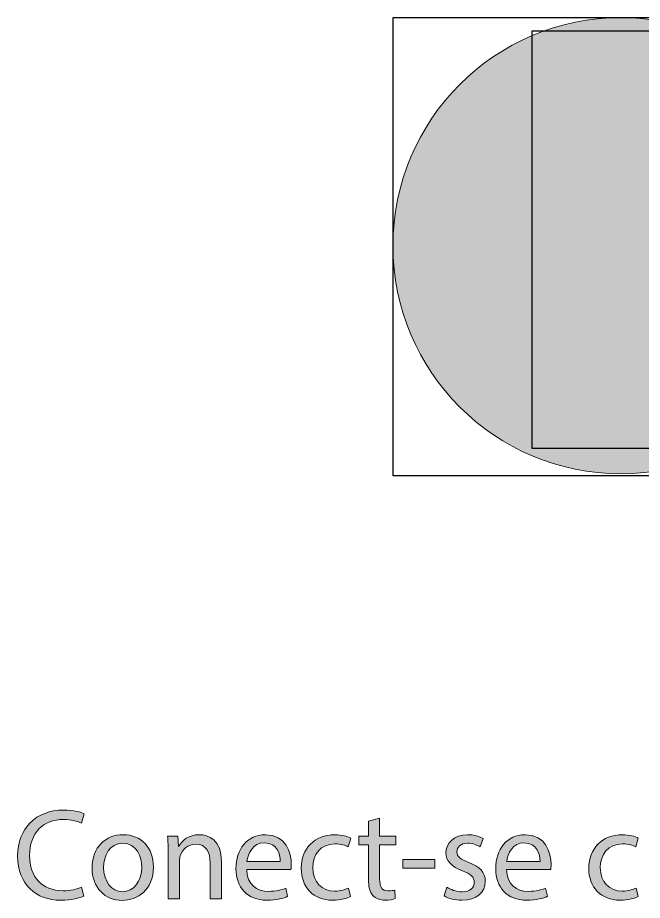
# Model space of a CAD drawing. Header units: inches. Extents: x -507 to 1392, y -754 to 68.
# Drawn here: x 1207.3 to 1255.4, y -215.1 to -147.1 of the extents above; entities that cross this region are included whole.
import ezdxf

# ---------------------------------------------------------------- set-up
doc = ezdxf.new("R2010")
doc.units = ezdxf.units.IN
doc.header["$MEASUREMENT"] = 0
doc.layers.add('back', color=7, linetype='Continuous')
picture_1 = doc.add_image_def('image18.png', size_in_pixel=(102, 134))
picture_2 = doc.add_image_def('image19.png', size_in_pixel=(147, 147))

# ---------------------------------------------------------------- blocks, each defined once
blk = doc.blocks.new('block 65')
at = {"layer": 'back'}
image = blk.add_image(picture_2, insert=(1236.23, -182.374), size_in_units=(35.28, 35.28), dxfattribs=at)
blk = doc.blocks.new('block 64')
at = {"layer": 'back'}
blk.add_blockref('block 65', (0, 0), dxfattribs=at)
blk = doc.blocks.new('block 63')
at = {"layer": 'back', "true_color": 0x326699}
h = blk.add_hatch(color=165, dxfattribs=at)
h.dxf.hatch_style = 2
edge = h.paths.add_edge_path()
edge.add_spline(control_points=[(1271.353, -164.656), (1271.353, -154.957), (1263.491, -147.094), (1253.792, -147.094), (1244.093, -147.094), (1236.23, -154.957), (1236.23, -164.656), (1236.23, -174.355), (1244.093, -182.217), (1253.792, -182.217), (1263.491, -182.217), (1271.353, -174.355), (1271.353, -164.656)], knot_values=[0, 0, 0, 0, 1, 1, 1, 2, 2, 2, 3, 3, 3, 4, 4, 4, 4], degree=3, periodic=1)
at = {"layer": 'back', "lineweight": 0}
blk.add_open_spline([(1271.353, -164.656), (1271.353, -154.957), (1263.491, -147.094), (1253.792, -147.094), (1244.093, -147.094), (1236.23, -154.957), (1236.23, -164.656), (1236.23, -174.355), (1244.093, -182.217), (1253.792, -182.217), (1263.491, -182.217), (1271.353, -174.355), (1271.353, -164.656)], degree=3, knots=[0, 0, 0, 0, 1, 1, 1, 2, 2, 2, 3, 3, 3, 4, 4, 4, 4], dxfattribs=at)
at = {"layer": 'back'}
blk.add_blockref('block 64', (0, 0), dxfattribs=at)
image = blk.add_image(picture_1, insert=(1246.955, -180.259), size_in_units=(24.48, 32.16), dxfattribs=at)
blk = doc.blocks.new('block 51')
at = {"layer": 'back'}
blk.add_blockref('block 63', (0, 0), dxfattribs=at)
blk = doc.blocks.new('block 163')
at = {"layer": 'back', "true_color": 0x231f20}
h = blk.add_hatch(color=250, dxfattribs=at)
h.dxf.hatch_style = 2
edge = h.paths.add_edge_path()
edge.add_spline(control_points=[(1212.425, -214.727), (1212.105, -214.887), (1211.466, -215.047), (1210.646, -215.047), (1208.747, -215.047), (1207.317, -213.847), (1207.317, -211.639), (1207.317, -209.53), (1208.747, -208.101), (1210.836, -208.101), (1211.676, -208.101), (1212.205, -208.28), (1212.435, -208.4), (1212.435, -208.4), (1212.226, -209.11), (1212.226, -209.11), (1211.896, -208.95), (1211.426, -208.83), (1210.866, -208.83), (1209.287, -208.83), (1208.237, -209.839), (1208.237, -211.608), (1208.237, -213.258), (1209.187, -214.317), (1210.826, -214.317), (1211.355, -214.317), (1211.896, -214.207), (1212.245, -214.037), (1212.245, -214.037), (1212.425, -214.727), (1212.425, -214.727)], knot_values=[0, 0, 0, 0, 1, 1, 1, 2, 2, 2, 3, 3, 3, 4, 4, 4, 5, 5, 5, 6, 6, 6, 7, 7, 7, 8, 8, 8, 9, 9, 9, 10, 10, 10, 10], degree=3, periodic=1)
h = blk.add_hatch(color=250, dxfattribs=at)
h.dxf.hatch_style = 2
edge = h.paths.add_edge_path()
edge.add_spline(control_points=[(1235.197, -208.72), (1235.197, -208.72), (1235.197, -210.109), (1235.197, -210.109), (1235.197, -210.109), (1236.456, -210.109), (1236.456, -210.109), (1236.456, -210.109), (1236.456, -210.779), (1236.456, -210.779), (1236.456, -210.779), (1235.197, -210.779), (1235.197, -210.779), (1235.197, -210.779), (1235.197, -213.388), (1235.197, -213.388), (1235.197, -213.987), (1235.367, -214.327), (1235.856, -214.327), (1236.087, -214.327), (1236.257, -214.297), (1236.366, -214.267), (1236.366, -214.267), (1236.406, -214.927), (1236.406, -214.927), (1236.236, -214.997), (1235.967, -215.047), (1235.627, -215.047), (1235.217, -215.047), (1234.888, -214.917), (1234.678, -214.677), (1234.428, -214.417), (1234.338, -213.987), (1234.338, -213.417), (1234.338, -213.417), (1234.338, -210.779), (1234.338, -210.779), (1234.338, -210.779), (1233.588, -210.779), (1233.588, -210.779), (1233.588, -210.779), (1233.588, -210.109), (1233.588, -210.109), (1233.588, -210.109), (1234.338, -210.109), (1234.338, -210.109), (1234.338, -210.109), (1234.338, -208.95), (1234.338, -208.95), (1234.338, -208.95), (1235.197, -208.72), (1235.197, -208.72)], knot_values=[0, 0, 0, 0, 1, 1, 1, 2, 2, 2, 3, 3, 3, 4, 4, 4, 5, 5, 5, 6, 6, 6, 7, 7, 7, 8, 8, 8, 9, 9, 9, 10, 10, 10, 11, 11, 11, 12, 12, 12, 13, 13, 13, 14, 14, 14, 15, 15, 15, 16, 16, 16, 17, 17, 17, 17], degree=3, periodic=1)
h = blk.add_hatch(color=250, dxfattribs=at)
h.dxf.hatch_style = 2
edge = h.paths.add_edge_path()
edge.add_spline(control_points=[(1217.775, -212.488), (1217.775, -214.277), (1216.536, -215.057), (1215.366, -215.057), (1214.058, -215.057), (1213.048, -214.097), (1213.048, -212.568), (1213.048, -210.949), (1214.107, -210), (1215.446, -210), (1216.836, -210), (1217.775, -211.009), (1217.775, -212.488)], knot_values=[0, 0, 0, 0, 1, 1, 1, 2, 2, 2, 3, 3, 3, 4, 4, 4, 4], degree=3, periodic=1)
edge = h.paths.add_edge_path()
edge.add_spline(control_points=[(1213.938, -212.538), (1213.938, -213.598), (1214.547, -214.397), (1215.406, -214.397), (1216.246, -214.397), (1216.876, -213.607), (1216.876, -212.518), (1216.876, -211.699), (1216.466, -210.659), (1215.427, -210.659), (1214.387, -210.659), (1213.938, -211.619), (1213.938, -212.538)], knot_values=[0, 0, 0, 0, 1, 1, 1, 2, 2, 2, 3, 3, 3, 4, 4, 4, 4], degree=3, periodic=1)
h = blk.add_hatch(color=250, dxfattribs=at)
h.dxf.hatch_style = 2
edge = h.paths.add_edge_path()
edge.add_spline(control_points=[(1218.908, -211.419), (1218.908, -210.919), (1218.898, -210.509), (1218.868, -210.109), (1218.868, -210.109), (1219.647, -210.109), (1219.647, -210.109), (1219.647, -210.109), (1219.698, -210.909), (1219.698, -210.909), (1219.698, -210.909), (1219.718, -210.909), (1219.718, -210.909), (1219.958, -210.449), (1220.518, -210), (1221.317, -210), (1221.986, -210), (1223.026, -210.399), (1223.026, -212.059), (1223.026, -212.059), (1223.026, -214.947), (1223.026, -214.947), (1223.026, -214.947), (1222.146, -214.947), (1222.146, -214.947), (1222.146, -214.947), (1222.146, -212.158), (1222.146, -212.158), (1222.146, -211.379), (1221.856, -210.729), (1221.027, -210.729), (1220.447, -210.729), (1219.998, -211.139), (1219.848, -211.628), (1219.808, -211.739), (1219.788, -211.889), (1219.788, -212.039), (1219.788, -212.039), (1219.788, -214.947), (1219.788, -214.947), (1219.788, -214.947), (1218.908, -214.947), (1218.908, -214.947), (1218.908, -214.947), (1218.908, -211.419), (1218.908, -211.419)], knot_values=[0, 0, 0, 0, 1, 1, 1, 2, 2, 2, 3, 3, 3, 4, 4, 4, 5, 5, 5, 6, 6, 6, 7, 7, 7, 8, 8, 8, 9, 9, 9, 10, 10, 10, 11, 11, 11, 12, 12, 12, 13, 13, 13, 14, 14, 14, 15, 15, 15, 15], degree=3, periodic=1)
h = blk.add_hatch(color=250, dxfattribs=at)
h.dxf.hatch_style = 2
edge = h.paths.add_edge_path()
edge.add_spline(control_points=[(1224.968, -212.688), (1224.987, -213.877), (1225.747, -214.367), (1226.626, -214.367), (1227.256, -214.367), (1227.636, -214.257), (1227.966, -214.117), (1227.966, -214.117), (1228.115, -214.747), (1228.115, -214.747), (1227.806, -214.887), (1227.276, -215.047), (1226.507, -215.047), (1225.018, -215.047), (1224.128, -214.067), (1224.128, -212.608), (1224.128, -211.149), (1224.987, -210), (1226.396, -210), (1227.976, -210), (1228.396, -211.389), (1228.396, -212.278), (1228.396, -212.458), (1228.376, -212.598), (1228.365, -212.688), (1228.365, -212.688), (1224.968, -212.688), (1224.968, -212.688)], knot_values=[0, 0, 0, 0, 1, 1, 1, 2, 2, 2, 3, 3, 3, 4, 4, 4, 5, 5, 5, 6, 6, 6, 7, 7, 7, 8, 8, 8, 9, 9, 9, 9], degree=3, periodic=1)
edge = h.paths.add_edge_path()
edge.add_spline(control_points=[(1227.546, -212.059), (1227.556, -211.499), (1227.316, -210.629), (1226.326, -210.629), (1225.438, -210.629), (1225.047, -211.449), (1224.978, -212.059), (1224.978, -212.059), (1227.546, -212.059), (1227.546, -212.059)], knot_values=[0, 0, 0, 0, 1, 1, 1, 2, 2, 2, 3, 3, 3, 3], degree=3, periodic=1)
h = blk.add_hatch(color=250, dxfattribs=at)
h.dxf.hatch_style = 2
edge = h.paths.add_edge_path()
edge.add_spline(control_points=[(1240.388, -214.047), (1240.647, -214.217), (1241.107, -214.397), (1241.547, -214.397), (1242.187, -214.397), (1242.487, -214.077), (1242.487, -213.677), (1242.487, -213.258), (1242.237, -213.028), (1241.587, -212.788), (1240.718, -212.478), (1240.308, -211.999), (1240.308, -211.419), (1240.308, -210.639), (1240.938, -210), (1241.978, -210), (1242.467, -210), (1242.896, -210.14), (1243.166, -210.299), (1243.166, -210.299), (1242.946, -210.939), (1242.946, -210.939), (1242.757, -210.819), (1242.407, -210.659), (1241.957, -210.659), (1241.438, -210.659), (1241.147, -210.959), (1241.147, -211.319), (1241.147, -211.719), (1241.438, -211.898), (1242.067, -212.138), (1242.906, -212.458), (1243.336, -212.878), (1243.336, -213.598), (1243.336, -214.447), (1242.677, -215.047), (1241.527, -215.047), (1240.998, -215.047), (1240.508, -214.917), (1240.168, -214.717), (1240.168, -214.717), (1240.388, -214.047), (1240.388, -214.047)], knot_values=[0, 0, 0, 0, 1, 1, 1, 2, 2, 2, 3, 3, 3, 4, 4, 4, 5, 5, 5, 6, 6, 6, 7, 7, 7, 8, 8, 8, 9, 9, 9, 10, 10, 10, 11, 11, 11, 12, 12, 12, 13, 13, 13, 14, 14, 14, 14], degree=3, periodic=1)
h = blk.add_hatch(color=250, dxfattribs=at)
h.dxf.hatch_style = 2
edge = h.paths.add_edge_path()
edge.add_spline(control_points=[(1244.978, -212.688), (1244.997, -213.877), (1245.757, -214.367), (1246.636, -214.367), (1247.266, -214.367), (1247.646, -214.257), (1247.976, -214.117), (1247.976, -214.117), (1248.125, -214.747), (1248.125, -214.747), (1247.815, -214.887), (1247.286, -215.047), (1246.517, -215.047), (1245.027, -215.047), (1244.138, -214.067), (1244.138, -212.608), (1244.138, -211.149), (1244.997, -210), (1246.406, -210), (1247.985, -210), (1248.405, -211.389), (1248.405, -212.278), (1248.405, -212.458), (1248.386, -212.598), (1248.375, -212.688), (1248.375, -212.688), (1244.978, -212.688), (1244.978, -212.688)], knot_values=[0, 0, 0, 0, 1, 1, 1, 2, 2, 2, 3, 3, 3, 4, 4, 4, 5, 5, 5, 6, 6, 6, 7, 7, 7, 8, 8, 8, 9, 9, 9, 9], degree=3, periodic=1)
edge = h.paths.add_edge_path()
edge.add_spline(control_points=[(1247.556, -212.059), (1247.565, -211.499), (1247.326, -210.629), (1246.336, -210.629), (1245.447, -210.629), (1245.057, -211.449), (1244.987, -212.059), (1244.987, -212.059), (1247.556, -212.059), (1247.556, -212.059)], knot_values=[0, 0, 0, 0, 1, 1, 1, 2, 2, 2, 3, 3, 3, 3], degree=3, periodic=1)
h = blk.add_hatch(color=250, dxfattribs=at)
h.dxf.hatch_style = 2
edge = h.paths.add_edge_path()
edge.add_spline(control_points=[(1232.956, -214.767), (1232.727, -214.887), (1232.217, -215.047), (1231.566, -215.047), (1230.107, -215.047), (1229.158, -214.057), (1229.158, -212.578), (1229.158, -211.089), (1230.178, -210.009), (1231.757, -210.009), (1232.276, -210.009), (1232.736, -210.14), (1232.976, -210.259), (1232.976, -210.259), (1232.776, -210.939), (1232.776, -210.939), (1232.566, -210.819), (1232.236, -210.709), (1231.757, -210.709), (1230.647, -210.709), (1230.048, -211.529), (1230.048, -212.538), (1230.048, -213.658), (1230.768, -214.347), (1231.727, -214.347), (1232.227, -214.347), (1232.557, -214.217), (1232.806, -214.107), (1232.806, -214.107), (1232.956, -214.767), (1232.956, -214.767)], knot_values=[0, 0, 0, 0, 1, 1, 1, 2, 2, 2, 3, 3, 3, 4, 4, 4, 5, 5, 5, 6, 6, 6, 7, 7, 7, 8, 8, 8, 9, 9, 9, 10, 10, 10, 10], degree=3, periodic=1)
h = blk.add_hatch(color=250, dxfattribs=at)
h.dxf.hatch_style = 2
edge = h.paths.add_edge_path()
edge.add_spline(control_points=[(1255.105, -214.767), (1254.876, -214.887), (1254.366, -215.047), (1253.716, -215.047), (1252.257, -215.047), (1251.308, -214.057), (1251.308, -212.578), (1251.308, -211.089), (1252.327, -210.009), (1253.906, -210.009), (1254.426, -210.009), (1254.886, -210.14), (1255.125, -210.259), (1255.125, -210.259), (1254.926, -210.939), (1254.926, -210.939), (1254.716, -210.819), (1254.386, -210.709), (1253.906, -210.709), (1252.797, -210.709), (1252.197, -211.529), (1252.197, -212.538), (1252.197, -213.658), (1252.917, -214.347), (1253.876, -214.347), (1254.376, -214.347), (1254.706, -214.217), (1254.955, -214.107), (1254.955, -214.107), (1255.105, -214.767), (1255.105, -214.767)], knot_values=[0, 0, 0, 0, 1, 1, 1, 2, 2, 2, 3, 3, 3, 4, 4, 4, 5, 5, 5, 6, 6, 6, 7, 7, 7, 8, 8, 8, 9, 9, 9, 10, 10, 10, 10], degree=3, periodic=1)
h = blk.add_hatch(color=250, dxfattribs=at)
h.dxf.hatch_style = 2
h.paths.add_polyline_path([(1239.456, -211.918), (1239.456, -212.568), (1236.987, -212.568), (1236.987, -211.918)])
at = {"layer": 'back', "lineweight": 0}
blk.add_lwpolyline([(1239.456, -211.918), (1239.456, -212.568), (1236.987, -212.568), (1236.987, -211.918), (1239.456, -211.918)], dxfattribs=at)
for points, knots in [([(1212.425, -214.727), (1212.105, -214.887), (1211.466, -215.047), (1210.646, -215.047), (1208.747, -215.047), (1207.317, -213.847), (1207.317, -211.639), (1207.317, -209.53), (1208.747, -208.101), (1210.836, -208.101), (1211.676, -208.101), (1212.205, -208.28), (1212.435, -208.4), (1212.435, -208.4), (1212.226, -209.11), (1212.226, -209.11), (1211.896, -208.95), (1211.426, -208.83), (1210.866, -208.83), (1209.287, -208.83), (1208.237, -209.839), (1208.237, -211.608), (1208.237, -213.258), (1209.187, -214.317), (1210.826, -214.317), (1211.355, -214.317), (1211.896, -214.207), (1212.245, -214.037), (1212.245, -214.037), (1212.425, -214.727), (1212.425, -214.727)], [0, 0, 0, 0, 1, 1, 1, 2, 2, 2, 3, 3, 3, 4, 4, 4, 5, 5, 5, 6, 6, 6, 7, 7, 7, 8, 8, 8, 9, 9, 9, 10, 10, 10, 10]), ([(1235.197, -208.72), (1235.197, -208.72), (1235.197, -210.109), (1235.197, -210.109), (1235.197, -210.109), (1236.456, -210.109), (1236.456, -210.109), (1236.456, -210.109), (1236.456, -210.779), (1236.456, -210.779), (1236.456, -210.779), (1235.197, -210.779), (1235.197, -210.779), (1235.197, -210.779), (1235.197, -213.388), (1235.197, -213.388), (1235.197, -213.987), (1235.367, -214.327), (1235.856, -214.327), (1236.087, -214.327), (1236.257, -214.297), (1236.366, -214.267), (1236.366, -214.267), (1236.406, -214.927), (1236.406, -214.927), (1236.236, -214.997), (1235.967, -215.047), (1235.627, -215.047), (1235.217, -215.047), (1234.888, -214.917), (1234.678, -214.677), (1234.428, -214.417), (1234.338, -213.987), (1234.338, -213.417), (1234.338, -213.417), (1234.338, -210.779), (1234.338, -210.779), (1234.338, -210.779), (1233.588, -210.779), (1233.588, -210.779), (1233.588, -210.779), (1233.588, -210.109), (1233.588, -210.109), (1233.588, -210.109), (1234.338, -210.109), (1234.338, -210.109), (1234.338, -210.109), (1234.338, -208.95), (1234.338, -208.95), (1234.338, -208.95), (1235.197, -208.72), (1235.197, -208.72)], [0, 0, 0, 0, 1, 1, 1, 2, 2, 2, 3, 3, 3, 4, 4, 4, 5, 5, 5, 6, 6, 6, 7, 7, 7, 8, 8, 8, 9, 9, 9, 10, 10, 10, 11, 11, 11, 12, 12, 12, 13, 13, 13, 14, 14, 14, 15, 15, 15, 16, 16, 16, 17, 17, 17, 17]), ([(1217.775, -212.488), (1217.775, -214.277), (1216.536, -215.057), (1215.366, -215.057), (1214.058, -215.057), (1213.048, -214.097), (1213.048, -212.568), (1213.048, -210.949), (1214.107, -210), (1215.446, -210), (1216.836, -210), (1217.775, -211.009), (1217.775, -212.488)], [0, 0, 0, 0, 1, 1, 1, 2, 2, 2, 3, 3, 3, 4, 4, 4, 4]), ([(1218.908, -211.419), (1218.908, -210.919), (1218.898, -210.509), (1218.868, -210.109), (1218.868, -210.109), (1219.647, -210.109), (1219.647, -210.109), (1219.647, -210.109), (1219.698, -210.909), (1219.698, -210.909), (1219.698, -210.909), (1219.718, -210.909), (1219.718, -210.909), (1219.958, -210.449), (1220.518, -210), (1221.317, -210), (1221.986, -210), (1223.026, -210.399), (1223.026, -212.059), (1223.026, -212.059), (1223.026, -214.947), (1223.026, -214.947), (1223.026, -214.947), (1222.146, -214.947), (1222.146, -214.947), (1222.146, -214.947), (1222.146, -212.158), (1222.146, -212.158), (1222.146, -211.379), (1221.856, -210.729), (1221.027, -210.729), (1220.447, -210.729), (1219.998, -211.139), (1219.848, -211.628), (1219.808, -211.739), (1219.788, -211.889), (1219.788, -212.039), (1219.788, -212.039), (1219.788, -214.947), (1219.788, -214.947), (1219.788, -214.947), (1218.908, -214.947), (1218.908, -214.947), (1218.908, -214.947), (1218.908, -211.419), (1218.908, -211.419)], [0, 0, 0, 0, 1, 1, 1, 2, 2, 2, 3, 3, 3, 4, 4, 4, 5, 5, 5, 6, 6, 6, 7, 7, 7, 8, 8, 8, 9, 9, 9, 10, 10, 10, 11, 11, 11, 12, 12, 12, 13, 13, 13, 14, 14, 14, 15, 15, 15, 15]), ([(1224.968, -212.688), (1224.987, -213.877), (1225.747, -214.367), (1226.626, -214.367), (1227.256, -214.367), (1227.636, -214.257), (1227.966, -214.117), (1227.966, -214.117), (1228.115, -214.747), (1228.115, -214.747), (1227.806, -214.887), (1227.276, -215.047), (1226.507, -215.047), (1225.018, -215.047), (1224.128, -214.067), (1224.128, -212.608), (1224.128, -211.149), (1224.987, -210), (1226.396, -210), (1227.976, -210), (1228.396, -211.389), (1228.396, -212.278), (1228.396, -212.458), (1228.376, -212.598), (1228.365, -212.688), (1228.365, -212.688), (1224.968, -212.688), (1224.968, -212.688)], [0, 0, 0, 0, 1, 1, 1, 2, 2, 2, 3, 3, 3, 4, 4, 4, 5, 5, 5, 6, 6, 6, 7, 7, 7, 8, 8, 8, 9, 9, 9, 9]), ([(1240.388, -214.047), (1240.647, -214.217), (1241.107, -214.397), (1241.547, -214.397), (1242.187, -214.397), (1242.487, -214.077), (1242.487, -213.677), (1242.487, -213.258), (1242.237, -213.028), (1241.587, -212.788), (1240.718, -212.478), (1240.308, -211.999), (1240.308, -211.419), (1240.308, -210.639), (1240.938, -210), (1241.978, -210), (1242.467, -210), (1242.896, -210.14), (1243.166, -210.299), (1243.166, -210.299), (1242.946, -210.939), (1242.946, -210.939), (1242.757, -210.819), (1242.407, -210.659), (1241.957, -210.659), (1241.438, -210.659), (1241.147, -210.959), (1241.147, -211.319), (1241.147, -211.719), (1241.438, -211.898), (1242.067, -212.138), (1242.906, -212.458), (1243.336, -212.878), (1243.336, -213.598), (1243.336, -214.447), (1242.677, -215.047), (1241.527, -215.047), (1240.998, -215.047), (1240.508, -214.917), (1240.168, -214.717), (1240.168, -214.717), (1240.388, -214.047), (1240.388, -214.047)], [0, 0, 0, 0, 1, 1, 1, 2, 2, 2, 3, 3, 3, 4, 4, 4, 5, 5, 5, 6, 6, 6, 7, 7, 7, 8, 8, 8, 9, 9, 9, 10, 10, 10, 11, 11, 11, 12, 12, 12, 13, 13, 13, 14, 14, 14, 14]), ([(1244.978, -212.688), (1244.997, -213.877), (1245.757, -214.367), (1246.636, -214.367), (1247.266, -214.367), (1247.646, -214.257), (1247.976, -214.117), (1247.976, -214.117), (1248.125, -214.747), (1248.125, -214.747), (1247.815, -214.887), (1247.286, -215.047), (1246.517, -215.047), (1245.027, -215.047), (1244.138, -214.067), (1244.138, -212.608), (1244.138, -211.149), (1244.997, -210), (1246.406, -210), (1247.985, -210), (1248.405, -211.389), (1248.405, -212.278), (1248.405, -212.458), (1248.386, -212.598), (1248.375, -212.688), (1248.375, -212.688), (1244.978, -212.688), (1244.978, -212.688)], [0, 0, 0, 0, 1, 1, 1, 2, 2, 2, 3, 3, 3, 4, 4, 4, 5, 5, 5, 6, 6, 6, 7, 7, 7, 8, 8, 8, 9, 9, 9, 9]), ([(1213.938, -212.538), (1213.938, -213.598), (1214.547, -214.397), (1215.406, -214.397), (1216.246, -214.397), (1216.876, -213.607), (1216.876, -212.518), (1216.876, -211.699), (1216.466, -210.659), (1215.427, -210.659), (1214.387, -210.659), (1213.938, -211.619), (1213.938, -212.538)], [0, 0, 0, 0, 1, 1, 1, 2, 2, 2, 3, 3, 3, 4, 4, 4, 4]), ([(1227.546, -212.059), (1227.556, -211.499), (1227.316, -210.629), (1226.326, -210.629), (1225.438, -210.629), (1225.047, -211.449), (1224.978, -212.059), (1224.978, -212.059), (1227.546, -212.059), (1227.546, -212.059)], [0, 0, 0, 0, 1, 1, 1, 2, 2, 2, 3, 3, 3, 3]), ([(1232.956, -214.767), (1232.727, -214.887), (1232.217, -215.047), (1231.566, -215.047), (1230.107, -215.047), (1229.158, -214.057), (1229.158, -212.578), (1229.158, -211.089), (1230.178, -210.009), (1231.757, -210.009), (1232.276, -210.009), (1232.736, -210.14), (1232.976, -210.259), (1232.976, -210.259), (1232.776, -210.939), (1232.776, -210.939), (1232.566, -210.819), (1232.236, -210.709), (1231.757, -210.709), (1230.647, -210.709), (1230.048, -211.529), (1230.048, -212.538), (1230.048, -213.658), (1230.768, -214.347), (1231.727, -214.347), (1232.227, -214.347), (1232.557, -214.217), (1232.806, -214.107), (1232.806, -214.107), (1232.956, -214.767), (1232.956, -214.767)], [0, 0, 0, 0, 1, 1, 1, 2, 2, 2, 3, 3, 3, 4, 4, 4, 5, 5, 5, 6, 6, 6, 7, 7, 7, 8, 8, 8, 9, 9, 9, 10, 10, 10, 10]), ([(1247.556, -212.059), (1247.565, -211.499), (1247.326, -210.629), (1246.336, -210.629), (1245.447, -210.629), (1245.057, -211.449), (1244.987, -212.059), (1244.987, -212.059), (1247.556, -212.059), (1247.556, -212.059)], [0, 0, 0, 0, 1, 1, 1, 2, 2, 2, 3, 3, 3, 3]), ([(1255.105, -214.767), (1254.876, -214.887), (1254.366, -215.047), (1253.716, -215.047), (1252.257, -215.047), (1251.308, -214.057), (1251.308, -212.578), (1251.308, -211.089), (1252.327, -210.009), (1253.906, -210.009), (1254.426, -210.009), (1254.886, -210.14), (1255.125, -210.259), (1255.125, -210.259), (1254.926, -210.939), (1254.926, -210.939), (1254.716, -210.819), (1254.386, -210.709), (1253.906, -210.709), (1252.797, -210.709), (1252.197, -211.529), (1252.197, -212.538), (1252.197, -213.658), (1252.917, -214.347), (1253.876, -214.347), (1254.376, -214.347), (1254.706, -214.217), (1254.955, -214.107), (1254.955, -214.107), (1255.105, -214.767), (1255.105, -214.767)], [0, 0, 0, 0, 1, 1, 1, 2, 2, 2, 3, 3, 3, 4, 4, 4, 5, 5, 5, 6, 6, 6, 7, 7, 7, 8, 8, 8, 9, 9, 9, 10, 10, 10, 10])]:
    blk.add_open_spline(points, degree=3, knots=knots, dxfattribs=at)

msp = doc.modelspace()

# ---------------------------------------------------------------- block references
at = {"layer": 'back'}
for name in ['block 51', 'block 163']:
    msp.add_blockref(name, (0, 0), dxfattribs=at)

doc.saveas('drawing.dxf')
